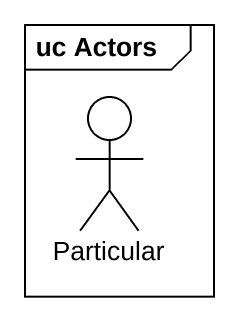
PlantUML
@startuml
mainframe uc Actors
actor Particular
@enduml
